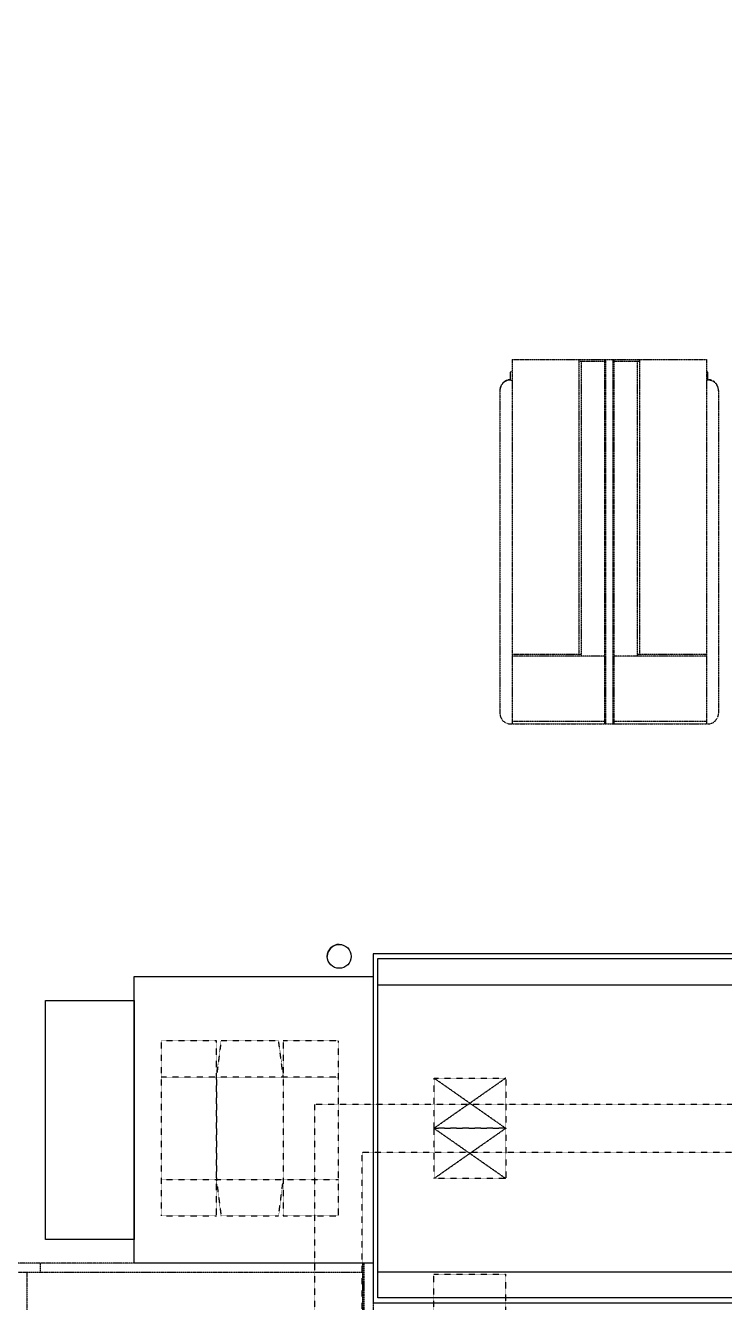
# Model space of a CAD drawing. Header units: millimetres. Extents: x -1732 to 458256, y -4349 to 130988.
# Drawn here: x 49576 to 52500, y 34407 to 39750 of the extents above; entities that cross this region are included whole.
import ezdxf

# ---------------------------------------------------------------- set-up
doc = ezdxf.new("R2010")
doc.units = ezdxf.units.MM
doc.header["$LTSCALE"] = 0.01
doc.header["$MEASUREMENT"] = 0
doc.linetypes.add('HIDDEN2', pattern=[4.7625, 3.175, -1.5875])
doc.linetypes.add('PHANTOM2', pattern=[31.75, 15.875, -3.175, 3.175, -3.175, 3.175, -3.175])
for name, color, linetype in [('F-E-EQP-BIELO', 251, 'CONTINUOUS'), ('F-E-EQP-CAN', 251, 'HIDDEN2'), ('F-E-EQP-PH2', 251, 'PHANTOM2')]:
    doc.layers.add(name, color=color, linetype=linetype)

msp = doc.modelspace()

# ---------------------------------------------------------------- linework, layer by layer
at = {"layer": 'F-E-EQP-BIELO'}
for p, q in [((51050.12361, 35736.13913), (54333.32361, 35736.13913)), ((51050.12361, 34536.13913), (54333.32361, 34536.13913))]:
    msp.add_line(p, q, dxfattribs=at)
at = {"layer": 'F-E-EQP-BIELO', "color": 9, "linetype": 'HIDDEN2'}
for p, q in [((50885.12361, 35350.13913), (50144.12361, 35350.13913)), ((50374.62361, 35350.13913), (50374.62361, 34922.13913)), ((50374.62361, 34922.13913), (50374.62361, 35350.13913)), ((50654.62361, 35350.13913), (50654.62361, 34922.13913)), ((51585.52361, 35346.13913), (51285.52361, 35136.13913)), ((51285.52361, 35346.13913), (51585.42361, 35136.13913)), ((51585.52361, 35135.83913), (51285.52361, 34925.83913)), ((51285.52361, 35135.83913), (51585.42361, 34925.83913)), ((50144.12361, 34922.13913), (50885.12361, 34922.13913))]:
    msp.add_line(p, q, dxfattribs=at)
at = {"layer": 'F-E-EQP-BIELO'}
for points in [[(50888.62361, 35905.33913, 0.4142), (50838.62361, 35855.33913)], [(50938.62361, 35855.33913, -0.4142), (50888.62361, 35805.33913)]]:
    msp.add_lwpolyline(points, format="xyb", dxfattribs=at)
for points in [[(51030.12361, 35866.13913), (51030.12361, 34406.13913), (54353.32361, 34406.13913), (54353.32361, 35866.13913), (51030.12361, 35866.13913)], [(54333.32361, 35846.13913), (54333.32361, 34426.13913), (51050.12361, 34426.13913), (51050.12361, 35846.13913), (54333.32361, 35846.13913)], [(51030.12361, 35771.13913), (51030.12361, 34571.13913), (50030.12361, 34571.13913), (50030.12361, 35771.13913), (51030.12361, 35771.13913)], [(50030.12361, 35671.13913), (50030.12361, 34671.13913), (49660.12361, 34671.13913), (49660.12361, 35671.13913), (50030.12361, 35671.13913)]]:
    msp.add_lwpolyline(points, dxfattribs=at)
at = {"layer": 'F-E-EQP-BIELO', "color": 9, "linetype": 'HIDDEN2'}
for points in [[(50144.12361, 34770.13913), (50374.62361, 34770.13913), (50374.62361, 34922.13913), (50394.12361, 34770.13913), (50635.12361, 34770.13913), (50654.62361, 34922.13913), (50654.62361, 34770.13913), (50885.12361, 34770.13913), (50885.12361, 35502.13913), (50654.62361, 35502.13913), (50654.62361, 35350.13913), (50635.12361, 35502.13913), (50394.12361, 35502.13913), (50374.62361, 35350.13913), (50374.62361, 35502.13913), (50144.12361, 35502.13913), (50144.12361, 34770.13913)], [(51435.52361, 35346.13913), (51585.52361, 35346.13913), (51585.52361, 35136.13913), (51285.52361, 35136.13913), (51285.52361, 35346.13913), (51435.52361, 35346.13913)], [(51435.52361, 35135.83913), (51585.52361, 35135.83913), (51585.52361, 34925.83913), (51285.52361, 34925.83913), (51285.52361, 35135.83913), (51435.52361, 35135.83913)], [(50144.12361, 34770.13913), (50374.62361, 34770.13913), (50374.62361, 34922.13913)], [(51434.32361, 34526.03913), (51584.32361, 34526.03913), (51584.32361, 34316.03913), (51284.32361, 34316.03913), (51284.32361, 34526.03913), (51434.32361, 34526.03913)]]:
    msp.add_lwpolyline(points, dxfattribs=at)
at = {"layer": 'F-E-EQP-BIELO'}
msp.add_circle((50888.62361, 35855.33913), 50, dxfattribs=at)
at = {"layer": 'F-E-EQP-CAN'}
msp.add_lwpolyline([(50985.07629, 23236.87046), (50985.07667, 35036.14032), (54826.19109, 35036.14032), (55659.75013, 35869.69936), (55659.75013, 45733.52954), (55659.75013, 45733.52954), (55459.58535, 45733.52993), (55460.07629, 35952.86777), (54743.34808, 35236.14032), (50785.07668, 35236.14032), (50785.07668, 35236.14032), (50785.07629, 5839.13791)], dxfattribs=at)
at = {"layer": 'F-E-EQP-PH2'}
for p, q in [((51611.52361, 38352.03913), (51611.52361, 36828.03913)), ((51611.52361, 38352.03913), (52424.32361, 38352.03913)), ((51890.92361, 38352.03913), (51890.92361, 37120.13913)), ((51890.92361, 38345.68913), (51998.87361, 38345.68913)), ((51900.44861, 38345.68913), (51900.44861, 37110.61413)), ((51998.87361, 38352.03913), (51998.87361, 36828.03913)), ((52002.04861, 38352.03913), (52002.04861, 36828.03913)), ((52033.79861, 38352.03913), (52033.79861, 36828.03913)), ((52036.97361, 38352.03913), (52036.97361, 36828.03913)), ((52036.97361, 38345.68913), (52144.92361, 38345.68913)), ((52135.39861, 38345.68913), (52135.39861, 37110.61413)), ((52144.92361, 38352.03913), (52144.92361, 37120.13913)), ((52424.32361, 38352.03913), (52424.32361, 36828.03913)), ((51611.52361, 38301.23913), (51605.17361, 38301.23913)), ((51605.17361, 38268.09435), (51605.17361, 38301.23913)), ((51605.17361, 38266.39288), (51611.52361, 38266.39288)), ((52424.32361, 38301.23913), (52430.67361, 38301.23913)), ((52430.67361, 38266.39288), (52424.32361, 38266.39288)), ((52430.67361, 38268.09435), (52430.67361, 38301.23913)), ((51560.72361, 38223.64435), (51560.72361, 38221.94288)), ((51560.72361, 38221.94288), (51560.72361, 36872.48913)), ((52475.12361, 38223.64435), (52475.12361, 38221.94288)), ((52475.12361, 38221.94288), (52475.12361, 36872.48913)), ((51611.52361, 37120.13913), (51900.44861, 37120.13913)), ((51998.87361, 37110.61413), (51611.52361, 37110.61413)), ((52424.32361, 37110.61413), (52036.97361, 37110.61413)), ((52135.39861, 37120.13913), (52424.32361, 37120.13913)), ((51605.17361, 36828.03913), (52430.67361, 36828.03913)), ((51998.87361, 36837.56413), (51611.52361, 36837.56413)), ((52424.32361, 36837.56413), (52036.97361, 36837.56413)), ((51030.12361, 34571.13913), (49341.02361, 34571.13913)), ((49637.99511, 34571.13913), (49637.99511, 34533.03913)), ((50986.02361, 34571.13913), (50986.02361, 33777.38913)), ((50992.02361, 34571.13913), (50992.02361, 33771.03913)), ((51030.12361, 34571.13913), (51030.12361, 33732.93913)), ((50986.02361, 34533.03913), (49341.02361, 34533.03913)), ((49582.32361, 34533.03913), (49582.32361, 33771.03913))]:
    msp.add_line(p, q, dxfattribs=at)
for centre, start, end in [((51605.17361, 38223.64435), 90, 180), ((51605.17361, 38221.94288), 90, 180), ((52430.67361, 38223.64435), 0, 90), ((52430.67361, 38221.94288), 0, 90), ((51605.17361, 36872.48913), 180, 270), ((52430.67361, 36872.48913), 270, 0)]:
    msp.add_arc(centre, 44.45, start, end, dxfattribs=at)

doc.saveas('drawing.dxf')
